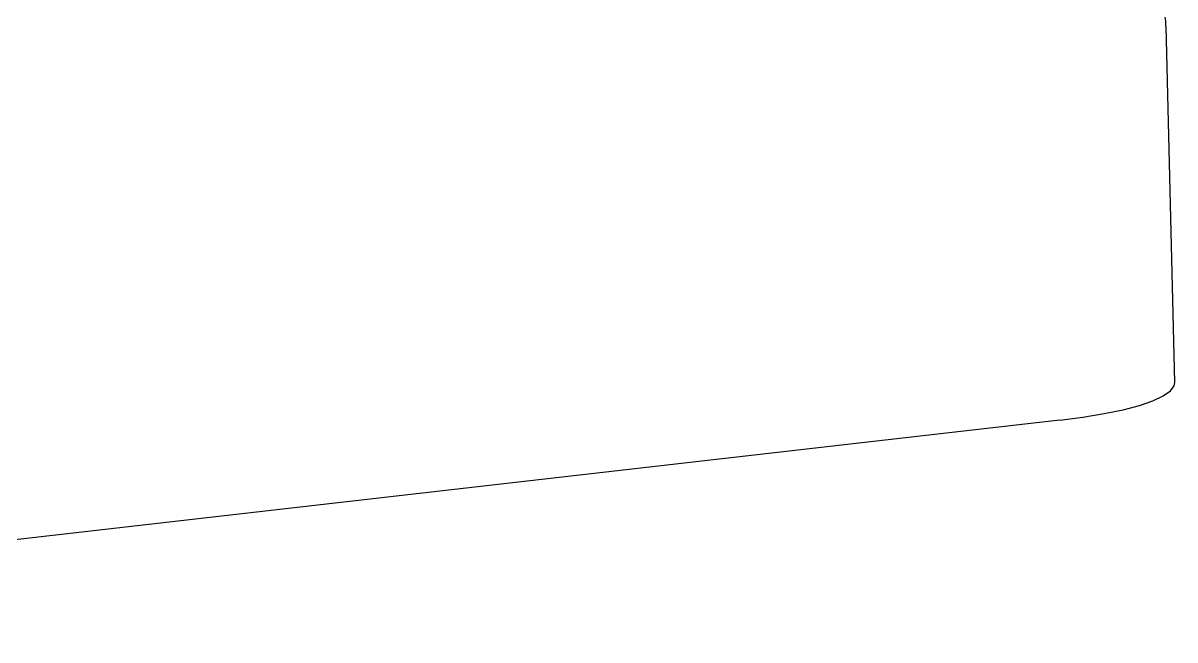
# Paper-space layout 'Layout1' of a CAD drawing. Extents: x 0.3 to 10.8, y 0.2 to 8.2.
# Drawn here: x 4.289 to 5.973, y 4.256 to 5.158 of the extents above; entities that cross this region are included whole.
import ezdxf

# ---------------------------------------------------------------- set-up
doc = ezdxf.new("R2010")
doc.units = 0
doc.header["$MEASUREMENT"] = 0
doc.linetypes.add('SLD-SOLID', pattern=[0])
doc.layers.get('0').update_dxf_attribs({"linetype": 'CONTINUOUS'})

psp = doc.layouts.get("Layout1")

# ---------------------------------------------------------------- linework, layer by layer
at = {"color": 7, "linetype": 'SLD-SOLID'}
for p, q in [((5.9733, 4.6323), (5.9604, 5.1539)), ((5.805, 4.5772), (2.9977, 4.2556))]:
    psp.add_line(p, q, dxfattribs=at)
at = {"color": 7, "linetype": 'SLD-SOLID', "flags": 128}
psp.add_lwpolyline([(5.805, 4.5772), (5.8387, 4.5816), (5.8697, 4.5868), (5.8974, 4.5926), (5.9213, 4.5989), (5.9411, 4.6057), (5.9563, 4.6128), (5.9668, 4.6201), (5.9724, 4.6276), (5.9733, 4.6323)], dxfattribs=at)
at = {"color": 7, "linetype": 'SLD-SOLID'}
psp.add_open_spline([(5.9599, 5.1538), (5.96, 5.156), (5.9603, 5.1638), (5.9564, 5.1765), (5.9496, 5.1901), (5.9405, 5.2013), (5.9299, 5.2105), (5.9176, 5.2184), (5.9072, 5.2232), (5.9006, 5.2258), (5.8992, 5.2263)], degree=3, knots=[0, 0, 0, 0, 0.056618, 0.195339, 0.327531, 0.459709, 0.599074, 0.75602, 0.947895, 1, 1, 1, 1], dxfattribs=at)

doc.saveas('drawing.dxf')
